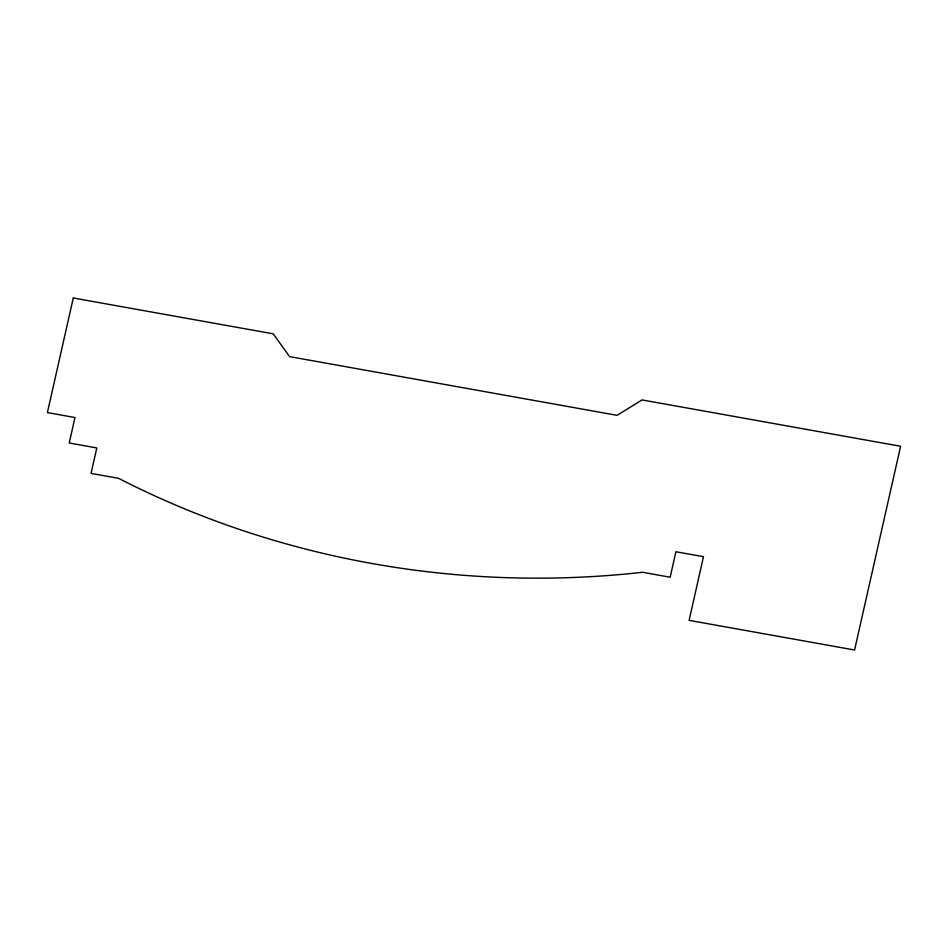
<?xml version="1.0" encoding="UTF-8"?>
<svg xmlns="http://www.w3.org/2000/svg" width="948" height="948" viewBox="0 0 948 948"><rect width="100%" height="100%" fill="white"/><g stroke="black" fill="none" stroke-linecap="round" stroke-linejoin="round"><path stroke-width="1.42" d="M73.292 297.992L47.4 412.593L74.975 417.535L69.228 443L96.803 447.942L91.044 473.408L118.63 478.349A869.067 799.389 -4.8 0 0 642.59 572.272L670.165 577.214L675.924 551.748L703.499 556.689L689.113 620.359L854.575 650.008L900.6 446.271L642.069 399.938L617.065 415.331L289.59 356.626L273.225 333.826L73.292 297.992"/></g></svg>
